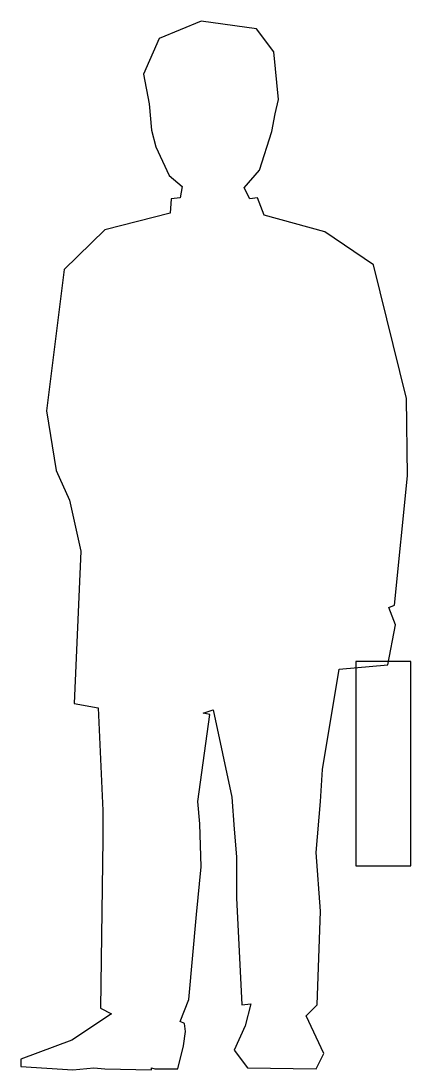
# Model space of a CAD drawing. Extents: x -8846 to -8423, y -4370 to -3232.
import ezdxf

# ---------------------------------------------------------------- set-up
doc = ezdxf.new("R2010")
doc.units = 0
doc.layers.get('0').update_dxf_attribs({"linetype": 'CONTINUOUS'})

msp = doc.modelspace()

# ---------------------------------------------------------------- linework, layer by layer
at = {"color": 0}
for points in [[(-8591.1, -3240.3), (-8651, -3231.9), (-8696.5, -3251), (-8713.3, -3289.4), (-8707.3, -3321.7), (-8704.9, -3350.4), (-8700.1, -3368.4), (-8685.7, -3399.5), (-8671.4, -3411.5), (-8673.7, -3423.5), (-8683.3, -3424.7), (-8684.5, -3440.2), (-8755.2, -3458.2), (-8799.5, -3501.3), (-8818.6, -3654.6), (-8807.9, -3719.3), (-8793.5, -3751.6), (-8781.5, -3806.7), (-8788.7, -3972), (-8762.4, -3976.7), (-8757.6, -4088.1), (-8757.6, -4119.3), (-8760, -4302.5), (-8748, -4308.5), (-8791.1, -4337.2), (-8846.2, -4357.6), (-8846.2, -4365.9), (-8789.9, -4369.5), (-8767.2, -4367.1), (-8755.2, -4368.3), (-8704.9, -4369.5), (-8704.9, -4367.1), (-8701.3, -4368.3), (-8676.1, -4368.3), (-8670.2, -4343.2), (-8667.8, -4327.6), (-8669, -4319.2), (-8673.7, -4316.8), (-8664.2, -4292.9), (-8655.8, -4200.7), (-8651, -4149.2), (-8652.2, -4102.5), (-8654.6, -4078.5), (-8641.4, -3983.9), (-8648.6, -3982.7), (-8637.8, -3979.1), (-8617.5, -4073.7), (-8615.1, -4108.5), (-8612.7, -4138.4), (-8612.7, -4182.7), (-8606.7, -4298.9), (-8597.1, -4297.7), (-8603.1, -4321.6), (-8615.1, -4348), (-8600.7, -4367.1), (-8526.4, -4368.3), (-8518.1, -4351.6), (-8537.2, -4310.9), (-8525.3, -4298.9), (-8521.7, -4197.1), (-8526.4, -4133.6), (-8521.7, -4078.5), (-8519.3, -4043.8), (-8501.3, -3934.8), (-8448.6, -3930), (-8440.2, -3886.9), (-8447.4, -3867.8), (-8441.4, -3865.4), (-8427.1, -3725.3), (-8428.2, -3641.4), (-8464.2, -3496.5), (-8516.9, -3460.6), (-8582.7, -3442.6), (-8589.9, -3423.5), (-8598.3, -3424.7), (-8604.3, -3412.7), (-8587.5, -3393.5), (-8574.3, -3351.6), (-8570.8, -3332.5), (-8567.2, -3316.9), (-8572, -3265.4), (-8591.1, -3240.3), (-8591.1, -3240.3)], [(-8591.1, -3240.3), (-8651, -3231.9), (-8696.5, -3251), (-8713.3, -3289.4), (-8707.3, -3321.7), (-8704.9, -3350.4), (-8700.1, -3368.4), (-8685.7, -3399.5), (-8671.4, -3411.5), (-8673.7, -3423.5), (-8683.3, -3424.7), (-8684.5, -3440.2), (-8755.2, -3458.2), (-8799.5, -3501.3), (-8818.6, -3654.6), (-8807.9, -3719.3), (-8793.5, -3751.6), (-8781.5, -3806.7), (-8788.7, -3972), (-8762.4, -3976.7), (-8757.6, -4088.1), (-8757.6, -4119.3), (-8760, -4302.5), (-8748, -4308.5), (-8791.1, -4337.2), (-8846.2, -4357.6), (-8846.2, -4365.9), (-8789.9, -4369.5), (-8767.2, -4367.1), (-8755.2, -4368.3), (-8704.9, -4369.5), (-8704.9, -4367.1), (-8701.3, -4368.3), (-8676.1, -4368.3), (-8670.2, -4343.2), (-8667.8, -4327.6), (-8669, -4319.2), (-8673.7, -4316.8), (-8664.2, -4292.9), (-8655.8, -4200.7), (-8651, -4149.2), (-8652.2, -4102.5), (-8654.6, -4078.5), (-8641.4, -3983.9), (-8648.6, -3982.7), (-8637.8, -3979.1), (-8617.5, -4073.7), (-8615.1, -4108.5), (-8612.7, -4138.4), (-8612.7, -4182.7), (-8606.7, -4298.9), (-8597.1, -4297.7), (-8603.1, -4321.6), (-8615.1, -4348), (-8600.7, -4367.1), (-8526.4, -4368.3), (-8518.1, -4351.6), (-8537.2, -4310.9), (-8525.3, -4298.9), (-8521.7, -4197.1), (-8526.4, -4133.6), (-8521.7, -4078.5), (-8519.3, -4043.8), (-8501.3, -3934.8), (-8448.6, -3930), (-8440.2, -3886.9), (-8447.4, -3867.8), (-8441.4, -3865.4), (-8427.1, -3725.3), (-8428.2, -3641.4), (-8464.2, -3496.5), (-8516.9, -3460.6), (-8582.7, -3442.6), (-8589.9, -3423.5), (-8598.3, -3424.7), (-8604.3, -3412.7), (-8587.5, -3393.5), (-8574.3, -3351.6), (-8570.8, -3332.5), (-8567.2, -3316.9), (-8572, -3265.4), (-8591.1, -3240.3)], [(-8423.5, -3926.4), (-8483.3, -3926.4), (-8483.3, -4148), (-8423.5, -4148), (-8423.5, -3926.4), (-8423.5, -3926.4)], [(-8423.5, -3926.4), (-8483.3, -3926.4), (-8483.3, -4148), (-8423.5, -4148), (-8423.5, -3926.4)]]:
    msp.add_lwpolyline(points, dxfattribs=at)

doc.saveas('drawing.dxf')
